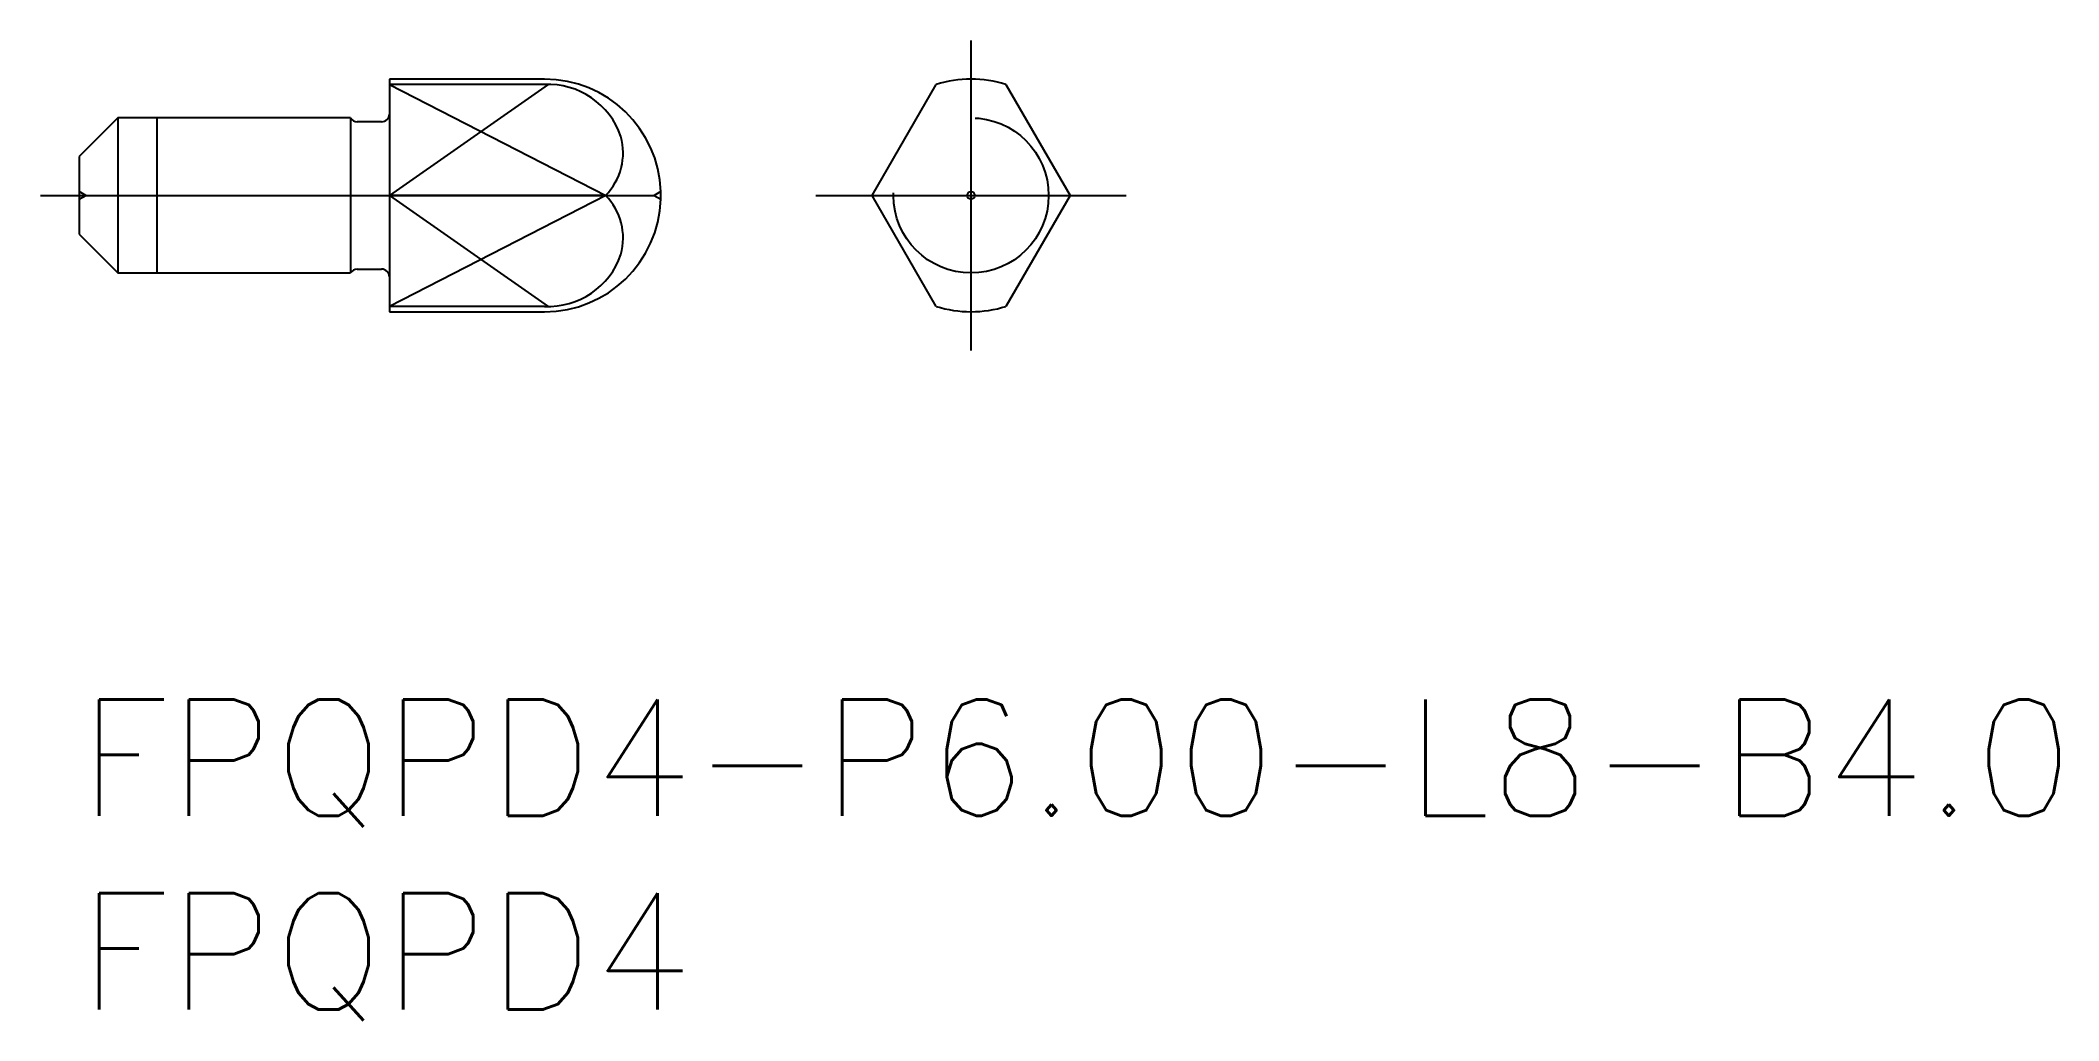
# Model space of a CAD drawing. Extents: x -1 to 51, y -8.3 to 17.
import ezdxf

# ---------------------------------------------------------------- set-up
doc = ezdxf.new("R2010")
doc.units = 0
doc.header["$LTSCALE"] = 0.5
doc.linetypes.add('CENTER', pattern=[50.8, 31.75, -6.35, 6.35, -6.35])
doc.linetypes.add('DASHED', pattern=[19.05, 12.7, -6.35])
for name, color, linetype in [('MSM_CENTER', 1, 'CENTER'), ('MSM_CONTINUOUS', 7, 'CONTINUOUS'), ('MSM_DASHED', 4, 'DASHED'), ('MSM_NARROW', 5, 'CONTINUOUS'), ('MSM_PART_NUMBER', 7, 'CONTINUOUS')]:
    doc.layers.add(name, color=color, linetype=linetype)
doc.styles.get("Standard").update_dxf_attribs({"font": 'txt.shx', "height": 0.5, "bigfont": 'bigfont.shx'})

# ---------------------------------------------------------------- blocks, each defined once
blk = doc.blocks.new('*U18')
at = {"layer": 'MSM_PART_NUMBER'}
blk.add_text('FPQPD4-P6.00-L8-B4.0', height=3, dxfattribs=at).set_placement((0, -3))
blk = doc.blocks.new('*U19')
at = {"layer": 'MSM_PART_NUMBER'}
blk.add_text('FPQPD4', height=3, dxfattribs=at).set_placement((0, -8))

msp = doc.modelspace()

# ---------------------------------------------------------------- linework, layer by layer
at = {"layer": 'MSM_CENTER'}
for p, q in [((22.998, 9), (22.998, 17)), ((-1, 13), (15.998, 13)), ((18.998, 13), (26.998, 13))]:
    msp.add_line(p, q, dxfattribs=at)
at = {"layer": 'MSM_CONTINUOUS'}
for p, q in [((12, 16), (8, 16)), ((8, 16), (8, 10)), ((12, 15.862), (8, 15.862)), ((20.446, 13), (22.098, 15.862)), ((23.898, 15.862), (25.551, 13)), ((1, 15), (0, 14)), ((7, 15), (1, 15)), ((1, 15), (1, 11)), ((7, 15), (7, 11)), ((7.8, 14.9), (7.173, 14.9)), ((0, 14), (0, 12)), ((1, 14), (1, 12)), ((14.998, 12.901), (14.998, 13.099)), ((13.577, 13), (8, 13)), ((22.098, 10.138), (20.446, 13)), ((25.551, 13), (23.898, 10.138)), ((0, 12), (1, 11)), ((1, 11), (7, 11)), ((7.173, 11.1), (7.8, 11.1)), ((12, 10.138), (8, 10.138)), ((8, 10), (12, 10))]:
    msp.add_line(p, q, dxfattribs=at)
msp.add_circle((22.998, 13), 0.0991, dxfattribs=at)
for centre, radius, start, end in [((12, 13), 3, 1.8922, 90), ((12.09, 13.876), 1.988, 18.9634, 92.6042), ((22.998, 13), 3, 72.5424, 107.4576), ((7.8, 15.1), 0.2, 270, 0), ((7.173, 15.1), 0.2, 210, 270), ((12.454, 14.102), 1.573, 315.5159, 15.4653), ((12, 13), 3, 270, 358.1078), ((12.454, 11.898), 1.573, 344.5347, 44.4841), ((12.09, 12.124), 1.988, 267.3958, 341.0366), ((7.173, 10.9), 0.2, 90, 150), ((7.8, 10.9), 0.2, 0, 90), ((22.998, 13), 3, 252.5424, 287.4576)]:
    msp.add_arc(centre, radius, start, end, dxfattribs=at)
at = {"layer": 'MSM_DASHED'}
for p, q in [((0.173, 13), (0, 13.1)), ((14.998, 13.099), (14.827, 13)), ((0, 12.9), (0.173, 13)), ((14.827, 13), (14.998, 12.901))]:
    msp.add_line(p, q, dxfattribs=at)
msp.add_circle((22.998, 13), 2, dxfattribs=at)
at = {"layer": 'MSM_NARROW'}
for p, q in [((12.09, 15.864), (8, 13)), ((8, 15.862), (13.577, 13)), ((2, 15), (2, 11)), ((8, 13), (12.09, 10.136)), ((13.577, 13), (8, 10.138))]:
    msp.add_line(p, q, dxfattribs=at)

# ---------------------------------------------------------------- block references
at = {"layer": 'MSM_CONTINUOUS'}
for name in ['*U18', '*U19']:
    msp.add_blockref(name, (0, 0), dxfattribs=at)

doc.saveas('drawing.dxf')
